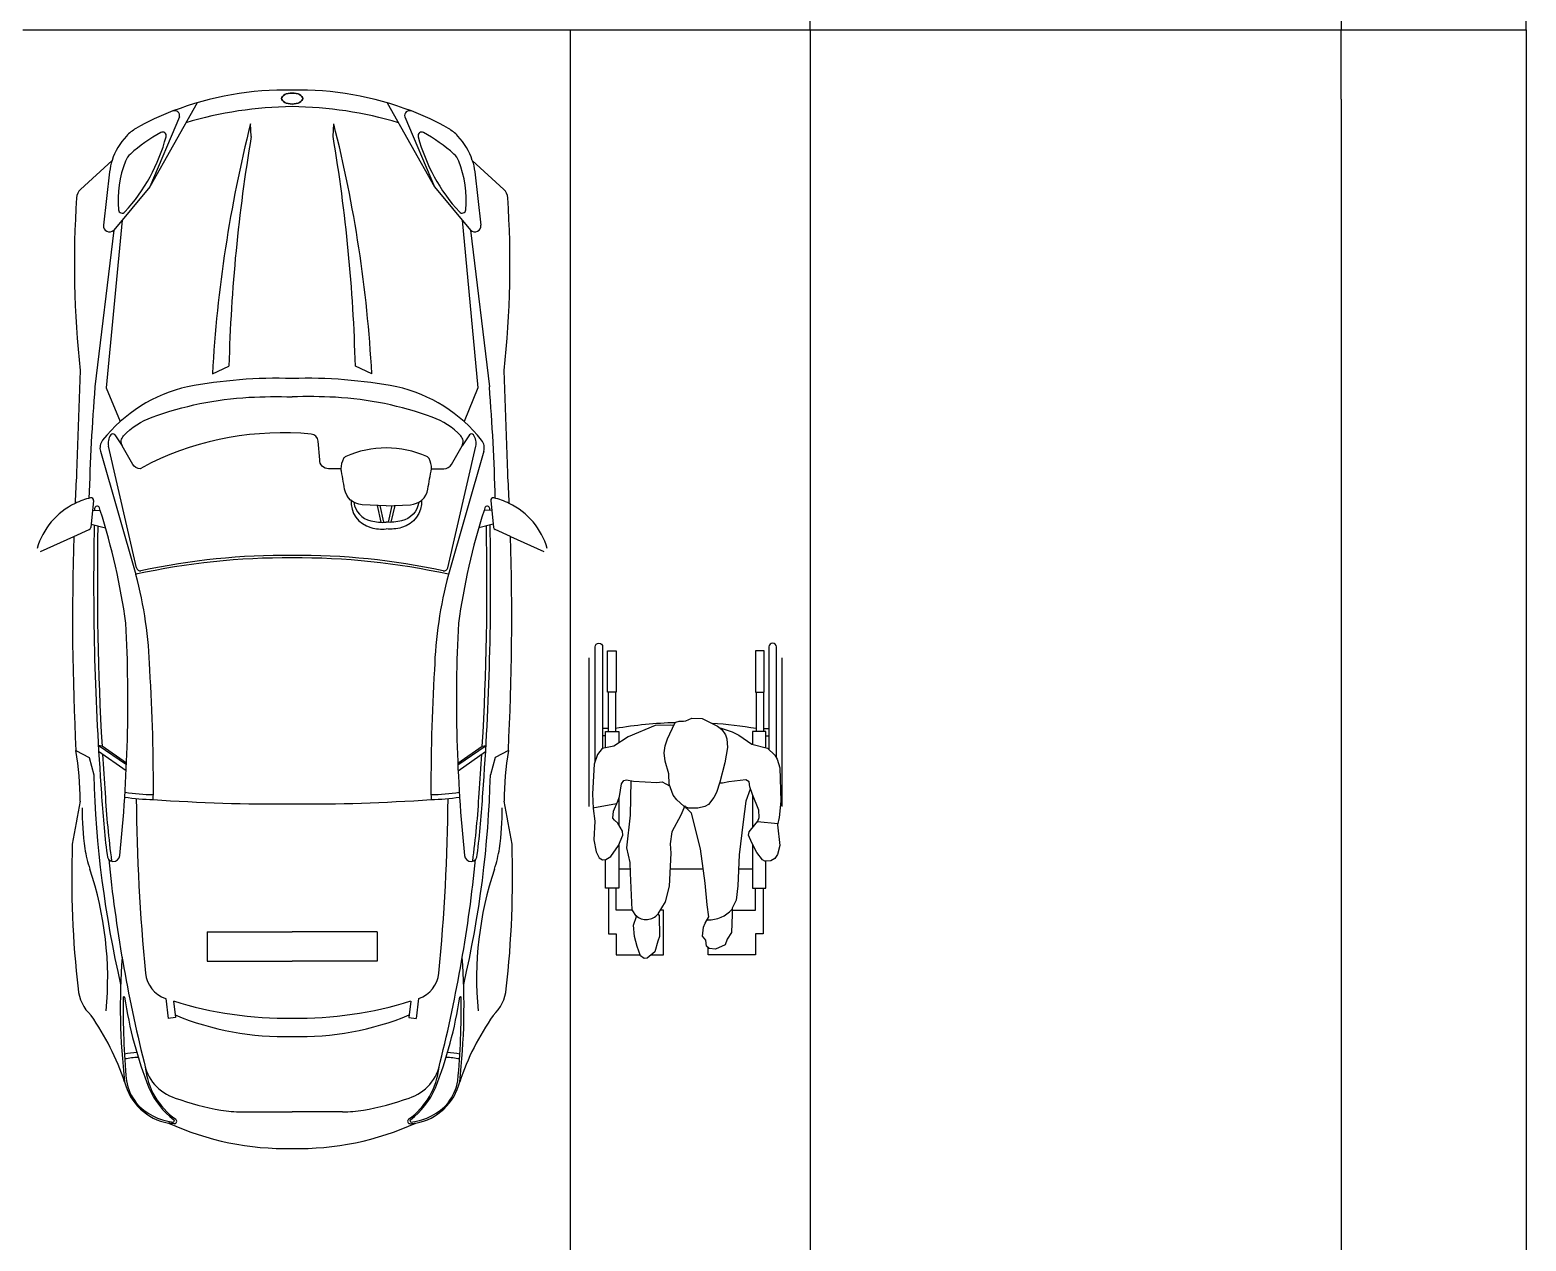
# Model space of a CAD drawing. Header units: inches. Extents: x 478327 to 492265, y -26791 to -22136.
# Drawn here: x 482058.1 to 482305, y -22595.8 to -22395.9 of the extents above; entities that cross this region are included whole.
import ezdxf

# ---------------------------------------------------------------- set-up
doc = ezdxf.new("R2010")
doc.units = ezdxf.units.IN
doc.header["$MEASUREMENT"] = 0
doc.layers.add('ceco.net 217 Nissan Z350 - top', color=145, linetype='Continuous')
doc.layers.add('Parking', color=7, linetype='Continuous')

msp = doc.modelspace()

# ---------------------------------------------------------------- linework, layer by layer
at = {"color": 0}
for p, q in [((482150.407, -22524.061), (482150.407, -22499.567)), ((482182.25, -22524.061), (482182.25, -22499.567)), ((482153.494, -22505.235), (482153.494, -22511.716)), ((482154.718, -22505.235), (482154.718, -22511.716)), ((482177.939, -22505.235), (482177.939, -22511.716)), ((482179.164, -22505.235), (482179.164, -22511.716)), ((482153.497, -22511.202), (482152.612, -22511.202)), ((482179.161, -22511.202), (482180.046, -22511.202)), ((482153.102, -22512.426), (482152.612, -22512.426)), ((482179.556, -22512.426), (482180.046, -22512.426)), ((482154.9, -22523.664), (482150.975, -22524.371)), ((482181.501, -22526.944), (482178.164, -22526.629)), ((482157.172, -22534.452), (482155.306, -22534.452)), ((482169.213, -22534.452), (482163.706, -22534.452)), ((482177.351, -22534.452), (482175.026, -22534.452)), ((482154.816, -22541.207), (482154.816, -22541.143)), ((482177.841, -22541.207), (482177.841, -22541.143))]:
    msp.add_line(p, q, dxfattribs=at)
for points in [[(482151.387, -22516.628), (482151.387, -22497.73, -1), (482152.612, -22497.73), (482152.612, -22514.501, -1)], [(482181.27, -22516.03), (482181.27, -22497.73, 1), (482180.046, -22497.73), (482180.046, -22514.677, 1)]]:
    msp.add_lwpolyline(points, format="xyb", dxfattribs=at)
for points in [[(482153.383, -22498.377), (482154.853, -22498.377), (482154.853, -22505.235), (482153.383, -22505.235)], [(482179.274, -22498.377), (482177.804, -22498.377), (482177.804, -22505.235), (482179.274, -22505.235)]]:
    msp.add_lwpolyline(points, close=True, dxfattribs=at)
for points in [[(482164.356, -22510.726), (482163.853, -22510.663), (482161.297, -22510.734), (482156.82, -22512.56), (482154.428, -22514.134), (482152.539, -22514.516), (482151.783, -22515.484), (482151.216, -22517.121), (482150.937, -22522.014), (482151.028, -22524.425), (482151.342, -22526.503), (482151.154, -22529.588), (482151.527, -22531.584), (482152.035, -22532.548), (482152.611, -22532.862), (482153.116, -22532.831), (482153.987, -22532.359), (482155.246, -22530.533), (482155.939, -22528.833), (482155.867, -22528.156), (482155.12, -22526.818), (482154.554, -22526.314), (482154.302, -22525.999), (482154.383, -22524.831), (482155.099, -22523.215), (482155.372, -22522.41), (482155.746, -22520.332), (482156.087, -22519.814), (482156.558, -22519.703), (482157.695, -22519.892), (482161.549, -22520.143), (482162.43, -22520.017), (482163.627, -22520.647)], [(482169.042, -22509.538), (482170.102, -22510.103), (482171.562, -22510.816), (482172.253, -22511.364), (482172.881, -22512.272), (482173.1, -22512.94), (482173.198, -22514.323), (482172.757, -22516.869), (482171.938, -22520.08), (482171.371, -22521.784), (482170.969, -22522.588), (482170.049, -22523.732), (482169.49, -22524.102), (482168.286, -22524.362), (482166.766, -22524.37), (482166.019, -22524.047), (482164.832, -22523.001), (482164.258, -22522.204), (482163.564, -22520.395), (482163.501, -22518.695), (482162.934, -22516.617), (482162.756, -22515.239), (482162.934, -22514.071), (482163.326, -22512.906), (482164.545, -22510.349), (482164.697, -22510.167), (482165.212, -22509.97), (482165.974, -22509.971), (482166.334, -22509.915), (482167.342, -22509.475), (482169.042, -22509.538)], [(482172.001, -22511.112), (482173.967, -22511.741), (482175.079, -22512.294), (482177.22, -22513.819), (482179.822, -22514.458), (482180.998, -22515.61), (482181.42, -22516.261), (482181.816, -22517.688), (482182.007, -22523.177), (482181.753, -22525.873), (482181.438, -22527.133), (482181.816, -22530.533), (482181.448, -22531.979), (482180.998, -22532.673), (482180.349, -22533.072), (482179.357, -22533.082), (482178.983, -22532.862), (482178.038, -22531.666), (482177.22, -22530.092), (482176.669, -22528.837), (482176.779, -22528.266), (482177.723, -22527.133), (482178.227, -22526.503), (482178.443, -22525.923), (482178.388, -22524.698), (482177.333, -22522.117), (482176.905, -22520.836), (482176.779, -22520.017), (482176.212, -22519.703), (482173.442, -22520.017), (482172.379, -22520.206), (482171.875, -22520.206)], [(482153.102, -22514.402), (482153.102, -22511.716), (482155.306, -22511.716)], [(482155.306, -22511.716), (482155.306, -22513.556)], [(482177.351, -22511.716), (482177.351, -22513.852)], [(482179.556, -22514.392), (482179.556, -22511.716), (482177.351, -22511.716)], [(482176.968, -22521.214), (482176.212, -22523.229), (482175.807, -22526.621), (482175.114, -22532.036), (482174.925, -22537.192), (482174.66, -22539.521), (482173.967, -22540.844), (482173.967, -22541.914), (482173.841, -22544.901), (482173.148, -22545.994), (482172.82, -22546.944), (482171.246, -22547.636), (482170.209, -22547.501), (482169.734, -22547.133), (482169.609, -22546.125), (482169.105, -22545.468), (482169.231, -22544.02), (482169.546, -22543.362), (482170.112, -22542.292), (482169.86, -22540.34), (482169.546, -22536.751), (482168.727, -22531.092), (482167.279, -22525.173), (482166.46, -22524.362), (482166.145, -22523.984), (482165.516, -22525.523), (482164.043, -22528.258), (482163.729, -22530.273), (482163.84, -22531.812), (482163.564, -22537.255), (482162.934, -22539.836), (482161.738, -22541.788), (482161.927, -22542.103), (482161.979, -22545.522), (482161.738, -22546.328), (482161.234, -22548.091), (482159.975, -22549.098), (482159.448, -22549.179), (482158.877, -22548.721), (482158.28, -22547.188), (482157.869, -22545.531), (482157.68, -22543.677), (482158.184, -22542.229), (482157.492, -22541.159), (482157.177, -22535.114), (482157.163, -22533.323), (482156.596, -22530.903), (482157.226, -22525.488), (482157.317, -22519.829)], [(482155.306, -22522.604), (482155.306, -22527.151)], [(482177.351, -22522.162), (482177.351, -22527.579)], [(482155.306, -22530.385), (482155.306, -22537.572), (482153.102, -22537.572), (482153.102, -22532.832)], [(482177.351, -22530.345), (482177.351, -22537.572), (482179.556, -22537.572), (482179.556, -22533.08)], [(482153.592, -22537.572), (482153.592, -22545.126), (482154.816, -22545.126), (482154.816, -22548.556), (482158.813, -22548.556)], [(482157.523, -22541.207), (482154.816, -22541.207), (482154.816, -22537.572)], [(482179.066, -22537.572), (482179.066, -22545.126), (482177.841, -22545.126), (482177.841, -22548.556), (482170.003, -22548.556), (482170.003, -22547.341)], [(482173.967, -22541.207), (482177.841, -22541.207), (482177.841, -22537.572)], [(482160.653, -22548.556), (482162.655, -22548.556), (482162.655, -22541.207), (482162.094, -22541.207)]]:
    msp.add_lwpolyline(points, dxfattribs=at)
for centre, radius, start, end in [((482166.276, -22578.616), 68.384, 91.38188, 99.72999), ((482166.276, -22578.616), 68.384, 80.17991, 86.3301), ((482170.071, -22537.615), 5.183, 268.37102, 318.74368), ((482159.805, -22540.194), 2.546, 228.58269, 319.38443)]:
    msp.add_arc(centre, radius, start, end, dxfattribs=at)
at = {"layer": 'ceco.net 217 Nissan Z350 - top'}
for p, q in [((482085.691, -22407.929), (482077.878, -22421.789)), ((482082.799, -22410.223), (482077.878, -22421.789)), ((482117.075, -22407.929), (482124.888, -22421.789)), ((482119.967, -22410.223), (482124.888, -22421.789)), ((482094.633, -22413.48), (482094.523, -22411.398)), ((482108.133, -22413.48), (482108.243, -22411.398)), ((482071.673, -22417.421), (482066.465, -22422.239)), ((482136.301, -22422.239), (482131.093, -22417.421)), ((482071.269, -22419.292), (482070.239, -22428.119)), ((482131.497, -22419.292), (482132.527, -22428.119)), ((482077.878, -22421.789), (482071.949, -22428.947)), ((482124.888, -22421.789), (482130.817, -22428.947)), ((482073.316, -22427.296), (482070.724, -22454.992)), ((482129.45, -22427.296), (482132.042, -22454.992)), ((482071.949, -22428.947), (482068.84, -22454.798)), ((482130.817, -22428.947), (482133.926, -22454.798)), ((482066.42, -22452.123), (482065.813, -22469.084)), ((482088.237, -22452.64), (482090.953, -22451.382)), ((482114.529, -22452.64), (482111.813, -22451.382)), ((482136.953, -22469.084), (482136.347, -22452.123)), ((482070.724, -22454.992), (482073.025, -22460.526)), ((482132.042, -22454.992), (482129.742, -22460.526)), ((482072.127, -22462.758), (482073.361, -22464.529)), ((482130.639, -22462.758), (482129.405, -22464.529)), ((482069.758, -22465.438), (482075.59, -22485.79)), ((482075.72, -22484.704), (482071.078, -22464.623)), ((482127.046, -22484.704), (482131.688, -22464.623)), ((482133.008, -22465.438), (482127.176, -22485.79)), ((482065.813, -22469.084), (482065.813, -22469.084)), ((482136.953, -22469.084), (482136.953, -22469.084)), ((482068.627, -22473.589), (482068.153, -22478.053)), ((482116.07, -22477.173), (482115.454, -22474.397)), ((482116.532, -22477.171), (482115.922, -22474.422)), ((482117.284, -22477.171), (482117.894, -22474.422)), ((482117.746, -22477.173), (482118.362, -22474.397)), ((482134.14, -22473.589), (482134.613, -22478.053)), ((482068.457, -22475.19), (482069.716, -22475.203)), ((482134.309, -22475.19), (482133.05, -22475.203)), ((482065.358, -22479.518), (482067.914, -22478.382)), ((482068.215, -22477.469), (482070.584, -22478.057)), ((482134.551, -22477.469), (482132.182, -22478.057)), ((482137.408, -22479.518), (482134.852, -22478.382)), ((482059.849, -22481.968), (482065.358, -22479.518)), ((482137.408, -22479.518), (482142.917, -22481.968)), ((482074.05, -22517.209), (482069.4, -22513.993)), ((482070.018, -22514.14), (482069.4, -22513.993)), ((482074.007, -22518.168), (482069.46, -22515.023)), ((482074.062, -22516.936), (482070.018, -22514.14)), ((482128.704, -22516.936), (482132.748, -22514.14)), ((482128.716, -22517.209), (482133.366, -22513.993)), ((482128.759, -22518.168), (482133.306, -22515.023)), ((482132.748, -22514.14), (482133.366, -22513.993)), ((482087.358, -22544.753), (482101.383, -22544.753)), ((482087.358, -22544.753), (482087.358, -22549.631)), ((482115.408, -22544.753), (482101.383, -22544.753)), ((482115.408, -22544.753), (482115.408, -22549.631)), ((482087.358, -22549.631), (482101.383, -22549.631)), ((482115.408, -22549.631), (482101.383, -22549.631)), ((482080.527, -22555.779), (482080.918, -22559.061)), ((482122.239, -22555.779), (482121.848, -22559.061)), ((482081.804, -22556.19), (482082.129, -22558.916)), ((482120.962, -22556.19), (482120.637, -22558.916)), ((482082.129, -22558.916), (482080.918, -22559.061)), ((482120.637, -22558.916), (482121.848, -22559.061)), ((482093.072, -22574.491), (482101.383, -22574.491)), ((482109.694, -22574.491), (482101.383, -22574.491))]:
    msp.add_line(p, q, dxfattribs=at)
for points in [[(482131.093, -22417.421, -0.0465277), (482131.497, -22419.292)], [(482078.106, -22467.376), (482076.332, -22468.322, -0.2705207), (482075.103, -22467.604, 0.0006141), (482073.361, -22464.529, -0.3317973), (482073.566, -22462.888, -0.1142697), (482078.278, -22459.813, -0.0742459), (482094.258, -22456.533, -0.0216863), (482101.383, -22456.455)], [(482116.908, -22474.472), (482120.903, -22474.267, 0.3525811), (482123.771, -22471.704, -0.0080468), (482124.386, -22468.322), (482126.434, -22468.322, 0.2705207), (482127.664, -22467.604, -0.0006141), (482129.405, -22464.529, 0.3317973), (482129.2, -22462.888, 0.1142697), (482124.488, -22459.813, 0.0742459), (482108.508, -22456.533, 0.0216863), (482101.383, -22456.455, 0.0216863)], [(482107.381, -22468.322, -0.4601813), (482105.964, -22466.837), (482105.686, -22463.779, 0.3618826), (482104.505, -22462.598, 0.136022), (482078.106, -22467.376, 0.0155747)], [(482116.908, -22474.472), (482112.913, -22474.267, -0.3525811), (482110.045, -22471.704, 0.0080468), (482109.43, -22468.322), (482107.381, -22468.322)], [(482111.093, -22473.455, 0.3580107), (482114.378, -22478.042, 0.0871424), (482116.908, -22478.266)], [(482111.558, -22473.872, 0.3165607), (482114.378, -22476.925, 0.0871424), (482116.908, -22477.149)], [(482122.723, -22473.455, -0.3580107), (482119.438, -22478.042, -0.0871424), (482116.908, -22478.266)], [(482122.258, -22473.872, -0.3165607), (482119.438, -22476.925, -0.0871424), (482116.908, -22477.149)], [(482081.908, -22576.449, -0.0255911), (482080.988, -22576.337, -0.0199475)]]:
    msp.add_lwpolyline(points, format="xyb", dxfattribs=at)
for points in [[(482065.715, -22514.835), (482067.871, -22515.976), (482068.679, -22518.871)], [(482137.051, -22514.835), (482134.895, -22515.976), (482134.087, -22518.871)]]:
    msp.add_lwpolyline(points, dxfattribs=at)
for centre, radius, start, end in [((482100.374, -22457.854), 52.04, 88.88866, 111.00859), ((482102.392, -22457.854), 52.04, 68.99141, 91.11134), ((482094.298, -22443.728), 36.68, 110.05971, 120.63175), ((482082.009, -22410.033), 0.813, 346.4917, 111.00859), ((482102.012, -22471.959), 63.405, 90.56804, 106.65527), ((482100.754, -22471.959), 63.405, 73.34473, 89.43196), ((482120.757, -22410.033), 0.813, 68.99141, 193.5083), ((482108.468, -22443.728), 36.68, 59.36825, 69.94029), ((482079.338, -22418.463), 7.318, 120.63175, 136.34578), ((482080, -22413.362), 0.61, 345.14764, 119.01816), ((482303.331, -22464.322), 215.411, 165.77755, 176.8914), ((481899.435, -22464.322), 215.411, 3.1086, 14.22245), ((482122.766, -22413.362), 0.61, 60.98184, 194.85236), ((482123.428, -22418.463), 7.318, 43.65422, 59.36825), ((482081.497, -22420.524), 10.303, 136.34578, 162.47485), ((482051.97, -22405.929), 29.608, 317.46933, 345.14764), ((482093.222, -22437.198), 27.868, 119.01816, 131.65106), ((482359.615, -22458.333), 268.751, 170.3926, 178.51793), ((481843.151, -22458.333), 268.751, 1.48207, 9.6074), ((482150.796, -22405.929), 29.608, 194.85236, 222.53067), ((482109.544, -22437.198), 27.868, 48.34894, 60.98184), ((482121.269, -22420.524), 10.303, 17.52515, 43.65422), ((482081.497, -22420.524), 10.303, 162.47485, 173.13053), ((482090.414, -22424.023), 17.751, 158.57927, 185.04909), ((482076.728, -22418.654), 3.049, 131.65106, 158.57927), ((482126.038, -22418.654), 3.049, 21.42073, 48.34894), ((482112.352, -22424.023), 17.751, 354.95091, 21.42073), ((482067.845, -22423.732), 2.033, 132.77085, 176.16308), ((482134.921, -22423.732), 2.033, 3.83692, 47.22915), ((482227.628, -22434.448), 162.175, 176.16308, 186.25709), ((481975.138, -22434.448), 162.175, 353.74291, 3.83692), ((482073.34, -22425.532), 0.61, 185.04909, 317.46933), ((482129.427, -22425.532), 0.61, 222.53067, 354.95091), ((482071.251, -22428.207), 1.016, 174.99355, 313.32531), ((482131.515, -22428.207), 1.016, 226.67469, 5.00645), ((482099.069, -22534.142), 80.746, 88.35804, 100.65999), ((482103.697, -22534.142), 80.746, 79.34001, 91.64196), ((482431.593, -22483.233), 363.865, 175.51787, 178.42208), ((482089.624, -22479.046), 24.87, 102.75425, 141.65674), ((482113.143, -22479.046), 24.87, 38.34326, 77.24575), ((481771.173, -22483.233), 363.865, 1.57792, 4.48213), ((482071.712, -22464.878), 2.033, 141.65674, 195.98994), ((482073.308, -22464.107), 2.288, 143.57135, 193.01587), ((482071.794, -22462.99), 0.407, 34.86094, 143.57135), ((482130.972, -22462.99), 0.407, 36.42865, 145.13906), ((482129.458, -22464.107), 2.288, 346.98413, 36.42865), ((482131.054, -22464.878), 2.033, 344.01006, 38.34326), ((482112.907, -22468.322), 3.476, 151.46607, 180), ((482110.567, -22467.049), 0.813, 113.83801, 151.46607), ((482116.908, -22481.401), 16.503, 66.16199, 113.83801), ((482123.249, -22467.049), 0.813, 28.53393, 66.16199), ((482120.909, -22468.322), 3.476, 0, 28.53393), ((482491.145, -22492.872), 425.996, 176.79899, 177.46797), ((481711.621, -22492.872), 425.996, 2.53203, 3.20101), ((482070.794, -22484.826), 11.976, 115.88827, 163.78875), ((482070.794, -22484.826), 11.976, 102.84145, 115.88827), ((482068.222, -22473.546), 0.407, 353.94846, 102.84145), ((482134.544, -22473.546), 0.407, 77.15855, 186.05154), ((482131.972, -22484.826), 11.976, 64.11173, 77.15855), ((482131.972, -22484.826), 11.976, 16.21125, 64.11173), ((482539.216, -22487.141), 470.583, 178.51071, 178.54519), ((482069.199, -22474.921), 0.407, 17.8949, 178.51071), ((481962.228, -22509.461), 112.816, 17.67788, 17.8949), ((481962.228, -22509.461), 112.816, 7.95676, 17.67788), ((482240.538, -22509.461), 112.816, 162.32212, 172.04324), ((482240.538, -22509.461), 112.816, 162.1051, 162.32212), ((482133.567, -22474.921), 0.407, 1.48929, 162.1051), ((481663.55, -22487.141), 470.583, 1.45481, 1.48929), ((482067.749, -22478.01), 0.407, 293.97187, 353.94846), ((482539.216, -22487.141), 470.583, 178.83789, 184.23249), ((482539.826, -22487.141), 470.583, 178.85621, 183.289), ((481662.94, -22487.141), 470.583, 356.711, 1.14379), ((481663.55, -22487.141), 470.583, 355.76751, 1.16211), ((482135.017, -22478.01), 0.407, 186.05154, 246.02813), ((482491.145, -22492.872), 425.996, 178.20371, 182.95537), ((481711.621, -22492.872), 425.996, 357.04463, 1.79629), ((482100.409, -22597.929), 114.887, 89.51404, 102.48078), ((482100.409, -22597.522), 114.887, 89.51404, 102.04107), ((482102.357, -22597.522), 114.887, 77.95893, 90.48596), ((482102.357, -22597.929), 114.887, 77.51922, 90.48596), ((482010.192, -22503.455), 67.742, 1.6556, 15.11601), ((482076.314, -22484.566), 0.61, 193.01587, 282.04107), ((482192.574, -22503.455), 67.742, 164.88399, 178.3444), ((482126.452, -22484.566), 0.61, 257.95893, 346.98413), ((481826.72, -22506.511), 247.562, 354.04843, 2.93274), ((482376.046, -22506.511), 247.562, 177.06726, 185.95157), ((481767.662, -22520.47), 310.823, 359.54632, 3.49926), ((482435.104, -22520.47), 310.823, 176.50074, 180.45368), ((482015.862, -22523.108), 50.535, 359.90064, 9.42199), ((482539.826, -22487.141), 470.583, 183.45045, 184.23249), ((481662.94, -22487.141), 470.583, 355.76751, 356.54955), ((482186.904, -22523.108), 50.535, 170.57801, 180.09936), ((482239.676, -22514.66), 171.049, 181.41053, 193.10962), ((481963.09, -22514.66), 171.049, 346.89038, 358.58947), ((484090.035, -22892.43), 2057.048, 169.659512, 169.861153), ((482216.357, -22513.633), 146.672, 183.21998, 187.20243), ((482216.967, -22513.633), 146.672, 183.21998, 187.6307), ((482078.852, -22490.814), 32.119, 260.8832, 269.32742), ((482078.852, -22490.814), 31.306, 260.73984, 269.31979), ((482411.233, -22519.646), 335.583, 180.53421, 185.46454), ((482098.964, -22237.057), 286.607, 265.90055, 270.4836), ((482103.802, -22237.057), 286.607, 269.5164, 274.09945), ((482123.914, -22490.814), 31.306, 270.68021, 279.26016), ((482123.914, -22490.814), 32.119, 270.67258, 279.1168), ((481791.533, -22519.646), 335.583, 354.53546, 359.46579), ((481985.799, -22513.633), 146.672, 352.3693, 356.78002), ((481986.409, -22513.633), 146.672, 352.79757, 356.78002), ((480113.379, -22892.313), 2056.389, 10.138821, 10.340527), ((482106.089, -22525.093), 39.35, 178.8247, 188.63417), ((482096.678, -22525.093), 39.35, 351.36583, 1.1753), ((482230.515, -22535.727), 165.494, 178.12755, 186.40228), ((482087.282, -22527.949), 20.328, 188.63417, 198.50697), ((482115.484, -22527.949), 20.328, 341.49303, 351.36583), ((481972.251, -22535.727), 165.494, 353.59771, 1.87245), ((482071.895, -22532.101), 1.052, 175.71933, 355.71933), ((482308.827, -22508.617), 238.94, 185.81048, 193.96572), ((481893.939, -22508.617), 238.94, 346.03428, 354.18952), ((482130.871, -22532.101), 1.052, 184.28067, 4.28067), ((482014.011, -22552.475), 56.939, 354.62957, 18.50697), ((482188.755, -22552.475), 56.939, 161.49303, 185.37043), ((482184.497, -22556.988), 111.468, 175.87331, 186.46768), ((482018.269, -22556.988), 111.468, 353.53232, 4.12669), ((482082.032, -22551.138), 4.879, 185.46454, 251.5243), ((482120.734, -22551.138), 4.879, 288.4757, 354.53546), ((482072.949, -22553.516), 6.928, 185.50447, 226.7034), ((482200.108, -22557.666), 126.607, 179.0473, 185.30596), ((482073.619, -22555.563), 0.102, 8.64075, 179.0473), ((482142.411, -22545.109), 69.48, 188.64075, 201.47525), ((482100.53, -22495.776), 63.249, 251.5243, 251.56351), ((482102.237, -22495.776), 63.249, 288.43649, 288.4757), ((482060.355, -22545.109), 69.48, 338.52475, 351.35925), ((482002.658, -22557.666), 126.607, 354.69404, 0.9527), ((482129.147, -22555.563), 0.102, 0.9527, 171.35925), ((482129.817, -22553.516), 6.928, 313.2966, 354.49553), ((482100.53, -22495.776), 63.249, 252.77894, 270.77317), ((482102.237, -22495.776), 63.249, 269.22683, 287.22106), ((482034.052, -22582.668), 41.8, 18.29869, 35.22449), ((482099.994, -22515.186), 46.871, 247.52882, 271.69807), ((482102.772, -22515.186), 46.871, 268.30193, 292.47118), ((482168.714, -22582.668), 41.8, 144.77551, 161.70132), ((482076.833, -22582.42), 17.756, 93.49728, 100.13069), ((482076.833, -22582.42), 16.943, 92.85037, 100.45145), ((482125.933, -22582.42), 16.943, 79.54855, 87.14963), ((482125.933, -22582.42), 17.756, 79.86931, 86.50272), ((482084.352, -22565.047), 7.505, 189.47774, 252.51541), ((482089.262, -22565.783), 12.201, 186.17698, 234.47429), ((482113.504, -22565.783), 12.201, 305.52571, 353.82302), ((482118.414, -22565.047), 7.505, 287.48459, 350.52226), ((482082.546, -22567.409), 9.063, 193.62477, 260.09592), ((482082.009, -22567.965), 8.09, 190.02658, 218.37747), ((482089.979, -22565.232), 13.329, 203.49204, 232.54471), ((482112.787, -22565.232), 13.329, 307.45529, 336.50796), ((482120.22, -22567.409), 9.063, 279.90408, 346.37523), ((482120.757, -22567.965), 8.09, 321.62253, 349.97342), ((482082.676, -22567.021), 9.205, 220.41221, 264.09487), ((482097.105, -22530.693), 44.142, 250.12398, 260.25008), ((482105.661, -22530.693), 44.142, 279.74992, 289.87602), ((482120.09, -22567.021), 9.205, 275.90513, 319.58779), ((482093.072, -22554.164), 20.328, 260.25008, 270), ((482109.694, -22554.164), 20.328, 270, 279.74992), ((482100.361, -22533.813), 46.729, 245.50666, 271.25343), ((482081.75, -22575.974), 0.203, 264.09487, 52.54471), ((482081.936, -22576.044), 0.407, 265.95968, 54.47429), ((482102.405, -22533.813), 46.729, 268.74657, 294.49334), ((482120.83, -22576.044), 0.407, 125.52571, 274.04032), ((482121.017, -22575.974), 0.203, 127.45529, 275.90513), ((482120.22, -22567.409), 9.063, 274.04032, 279.90408)]:
    msp.add_arc(centre, radius, start, end, dxfattribs=at)
at = {"layer": 'ceco.net 217 Nissan Z350 - top', "extrusion": (0, 0, -1)}
msp.add_ellipse((482101.383, -22407.215), major_axis=(1.738, 0), ratio=0.5214678, dxfattribs=at)
at = {"layer": 'ceco.net 217 Nissan Z350 - top'}
msp.add_ellipse((482101.383, -22407.215), major_axis=(-1.738, 0), ratio=0.5214678, dxfattribs=at)
at = {"layer": 'Parking'}
for p, q in [((482186.847, -22395.888), (482186.847, -22136.088)), ((482186.847, -22395.888), (482186.847, -22136.088)), ((482186.847, -22395.888), (482186.847, -22136.088)), ((482304.957, -22395.888), (482304.957, -22136.088)), ((482304.957, -22395.888), (482304.957, -22136.088)), ((482304.957, -22395.888), (482304.957, -22136.088)), ((482274.464, -22384.482), (482274.464, -22395.888)), ((482056.947, -22395.888), (482186.847, -22395.888)), ((482056.947, -22395.888), (482186.847, -22395.888)), ((482056.947, -22395.888), (482186.847, -22395.888)), ((482056.947, -22395.888), (482186.847, -22395.888)), ((482056.947, -22395.888), (482186.847, -22395.888)), ((482147.226, -22395.888), (482147.226, -22655.688)), ((482186.847, -22395.888), (482186.847, -22655.688)), ((482186.847, -22395.888), (482304.957, -22395.888)), ((482186.847, -22395.888), (482304.957, -22395.888)), ((482186.847, -22395.888), (482304.957, -22395.888)), ((482186.847, -22395.888), (482304.957, -22395.888)), ((482186.847, -22395.888), (482186.847, -22655.688)), ((482186.847, -22395.888), (482186.847, -22655.688)), ((482186.847, -22395.888), (482186.847, -22655.688)), ((482186.847, -22395.888), (482304.957, -22395.888)), ((482274.464, -22407.294), (482274.464, -22395.888)), ((482304.957, -22395.888), (482304.957, -22655.688)), ((482304.957, -22395.888), (482304.957, -22655.688)), ((482304.957, -22395.888), (482304.957, -22655.688)), ((482304.957, -22395.888), (482304.957, -22655.688)), ((482274.464, -22407.294), (482274.464, -22655.688))]:
    msp.add_line(p, q, dxfattribs=at)

doc.saveas('drawing.dxf')
